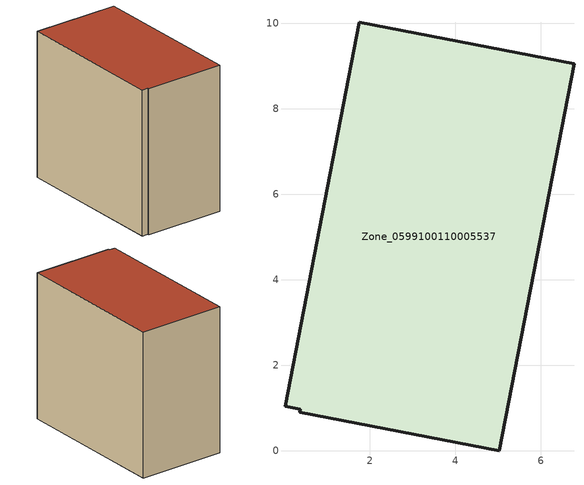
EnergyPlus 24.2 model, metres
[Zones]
Zone_0599100110005537
 floor ground (C_G): 0.37,0.97 0.01,1.04 1.75,10.02 6.77,9.04 5.02,0 0.36,0.9 z0
 wall outside (C_F): 6.77,9.04 1.75,10.02 0.01,1.04 0.37,0.97 0.36,0.9 5.02,0 6.77,9.04 z0:8.57
 roof outside (C_R): 0.01,1.04 0.37,0.97 0.36,0.9 5.02,0 6.77,9.04 1.75,10.02 z8.57
[BUILDING]
Pand.0599100110005537: North Axis=0; Terrain=City; Loads Convergence Tolerance Value=0.04; Temperature Convergence Tolerance Value=0.4; Solar Distribution=FullExterior; Maximum Number of Warmup Days=25; Minimum Number of Warmup Days=1
[Site:Location]
Rotterdam.The.Hague.AP_ZH_NLD Design_Conditions: Latitude=51.96; Longitude=4.45; Time Zone=1; Elevation=-4.5
[SITE:GROUNDTEMPERATURE:BUILDINGSURFACE]
18, 18, 18, 18, 18, 18, 18, 18, 18, 18, 18, 18
[MATERIAL] Thermal Absorptance=0.9; Solar Absorptance=0.7; Visible Absorptance=0.7
Name | Roughness | Thickness | Conductivity | Density | Specific Heat
G.TI.2015-2018 | MediumSmooth | 0.15 | 0.0428571 | 540 | 1210
F.TI.2015-2018 | Rough | 0.3 | 0.0666667 | 1920 | 840
R.TI.2015-2018 | MediumRough | 0.2 | 0.0333333 | 1500 | 1000
[CONSTRUCTION]
C_G: G.TI.2015-2018
C_F: F.TI.2015-2018
C_R: R.TI.2015-2018
[ZONE]
Zone_0599100110005537: Type=1; Multiplier=1; Ceiling Height=Autocalculate; Volume=Autocalculate; Floor Area=autocalculate; Part of Total Floor Area=Yes
[ZONEINFILTRATION:DESIGNFLOWRATE]
Infil_Zone_0599100110005537: Zone or ZoneList or Space or SpaceList=Zone_0599100110005537; Schedule=AlwaysOn; Design Flow Rate Calculation Method=Flow/Area; Flow Rate per Floor Area=0.0015; Constant Term Coefficient=1; Temperature Term Coefficient=0; Velocity Term Coefficient=0; Velocity Squared Term Coefficient=0
[HVACTEMPLATE:ZONE:IDEALLOADSAIRSYSTEM]
Zone_0599100110005537: Maximum Heating Supply Air Temperature=50; Minimum Cooling Supply Air Temperature=13; Maximum Heating Supply Air Humidity Ratio=0.0156; Minimum Cooling Supply Air Humidity Ratio=0.0077; Heating Limit=NoLimit; Cooling Limit=NoLimit; Dehumidification Control Type=ConstantSensibleHeatRatio; Cooling Sensible Heat Ratio=0.7; Dehumidification Setpoint=60; Humidification Control Type=None; Humidification Setpoint=30; Outdoor Air Method=None; Outdoor Air Flow Rate per Person=0.00944; Outdoor Air Flow Rate per Zone Floor Area=0; Outdoor Air Flow Rate per Zone=0; Demand Controlled Ventilation Type=None; Outdoor Air Economizer Type=NoEconomizer; Heat Recovery Type=None; Sensible Heat Recovery Effectiveness=0.7; Latent Heat Recovery Effectiveness=0.65
[ZONECONTROL:THERMOSTAT]
ThermostatControl_Zone_0599100110005537: Zone or ZoneList=Zone_0599100110005537; Control Type Schedule=DualSetpointControlType; Control 1=Thermostat_Zone_0599100110005537; Temperature Difference Between Cutout And Setpoint=0
[THERMOSTATSETPOINT:DUALSETPOINT]
Thermostat_Zone_0599100110005537: Heating Setpoint Temperature Schedule=HeatingSetpoint_Zone_0599100110005537; Cooling Setpoint Temperature Schedule=CoolingSetpoint_Zone_0599100110005537
[SCHEDULE:COMPACT]
HeatingSetpoint_Zone_0599100110005537: Through: 12/31, For: AllDays, Until: 24:00, 21
CoolingSetpoint_Zone_0599100110005537: Through: 12/31, For: AllDays, Until: 24:00, 24
DualSetpointControlType: Through: 12/31, For: AllDays, Until: 24:00, 4
AlwaysOn: Through: 12/31, For: AllDays, Until: 24:00, 1
